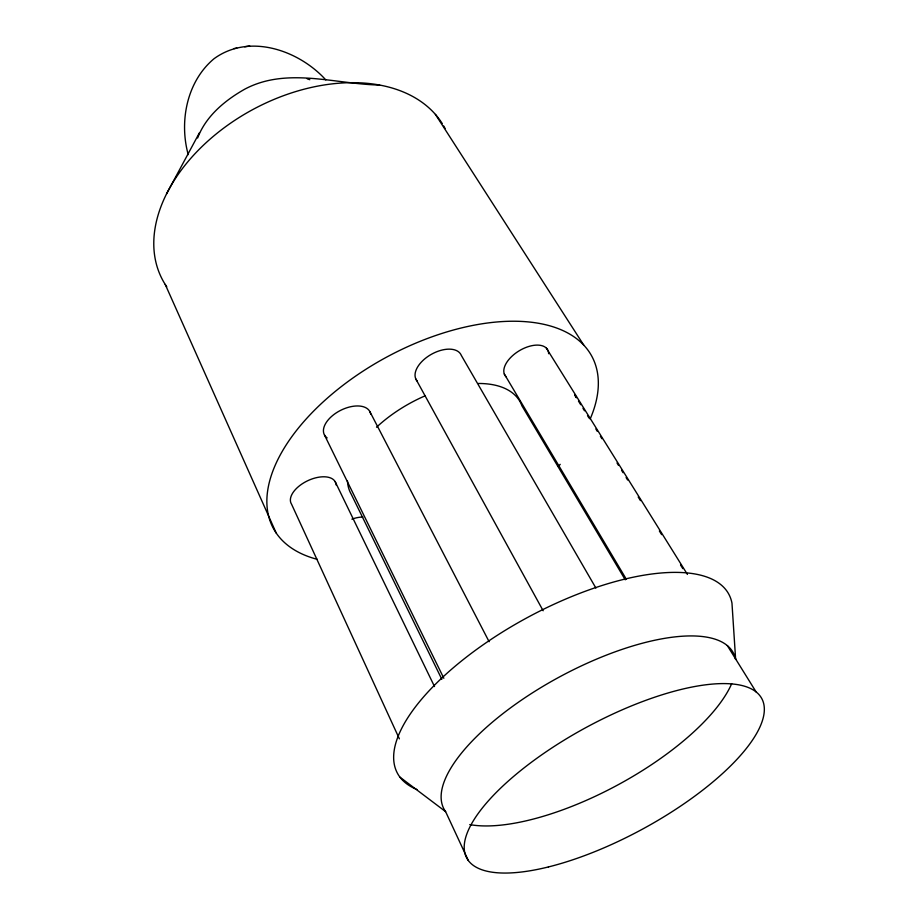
<?xml version="1.0" encoding="UTF-8"?>
<svg xmlns="http://www.w3.org/2000/svg" width="919" height="919" viewBox="0 0 919 919"><rect width="100%" height="100%" fill="white"/><g stroke="black" fill="none" stroke-linecap="round" stroke-linejoin="round"><path stroke-width="1.38" d="M197.631 137.999C205.867 116.139 224.983 100.332 244.845 89.12C286.9 66.777 335.09 84.146 379.616 85.042M166.546 193.875L199.469 132.704M325.808 79.896C298.767 50.143 249.233 32.935 214.012 58.736C186.775 81.504 179.09 121.492 188.223 154.645M234.012 48.558L236.78 48.098M244.718 46.777L249.704 45.95M307.222 78.839L309.806 79.7M399.903 777.118L445.612 811.638L468.334 860.517M435.434 114.427L583.783 345.153M546.414 348.186L687.412 574.409M576.19 397.422L574.674 394.998A23.653 12.303 -30.9 0 1 576.339 397.743M578.453 401.063L580.728 404.705M582.991 408.358L584.507 410.782M587.528 415.641L589.045 418.065M595.857 428.989L597.361 431.425M600.383 436.272L601.899 438.708M617.028 462.992L618.533 465.416M621.566 470.275L623.071 472.699M626.103 477.558L627.608 479.994M638.2 496.984L640.463 500.625M659.371 530.987L661.646 534.628M680.542 564.978L682.817 568.62M727.331 645.609L756.119 691.938M504.29 373.964L626.276 579.165M625.253 579.809L521.912 405.796A96.254 51.338 -28.4 0 0 478.248 383.476M595.903 588.057L461.327 355.446A25.652 14.578 -29.4 0 0 430.816 354.631A25.652 14.578 -29.4 0 0 417.203 381.086M415.813 378.95L543.152 610.756M369.886 411.655L489.115 641.703M324.522 435.089L443.843 678.279M441.832 679.267L351.242 494.215A96.254 51.338 -28.4 0 1 347.474 481.028M335.148 481.625L434.515 686.55M399.386 738.853L291.553 504.198A24.572 13.268 -25.6 0 1 309.175 480.063A24.572 13.268 -25.6 0 1 336.136 484.968M165.236 284.453L276.228 533.077M731.685 683.702A164.398 61.355 -28.4 0 1 616.982 785.377A164.398 61.355 -28.4 0 1 469.758 824.584M445.612 811.638A164.398 61.355 -28.4 0 1 564.255 674.408A164.398 61.355 -28.4 0 1 735.637 659.417L731.972 603.186A188.326 75.209 -28.4 0 0 511.619 626.482A188.326 75.209 -28.4 0 0 416.985 789.513M376.537 427.22A96.254 51.338 -28.4 0 1 425.348 395.733M351.874 519.143A23.366 12.027 -26.1 0 1 362.856 517.018M506.266 376.928A24.87 13.601 -31.1 0 1 520.809 349.863A24.87 13.601 -31.1 0 1 548.643 353.7M327.141 437.926A25.537 14.417 -26.8 0 1 339.295 411.046A25.537 14.417 -26.8 0 1 370.679 414.055M166.764 286.785A160.274 107.259 -28.4 0 1 244.534 114.232A160.274 107.259 -28.4 0 1 442.246 123.56M443.716 125.995A160.274 107.259 -28.4 0 1 445.083 128.476M317.342 559.361A180.997 96.817 -28.4 0 1 297.503 429.196A180.997 96.817 -28.4 0 1 507.185 321.34A180.997 96.817 -28.4 0 1 590.147 419.03M560.211 464.336A180.997 96.817 -28.4 0 1 558.35 466.415M548.425 866.939A167.672 58.115 -28.4 0 0 763.976 705.022A167.672 58.115 -28.4 0 0 530.412 763.011A167.672 58.115 -28.4 0 0 548.425 866.939"/></g></svg>
